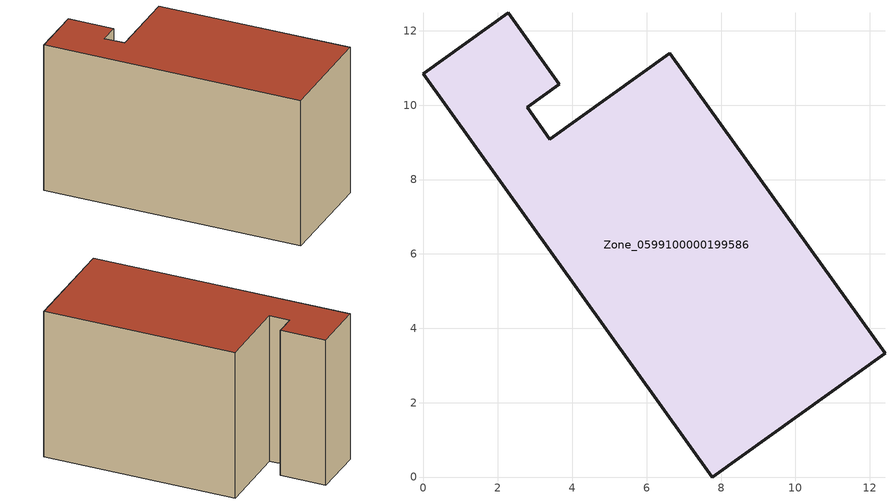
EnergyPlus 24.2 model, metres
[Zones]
Zone_0599100000199586
 floor ground (C_G): 7.76,0 0,10.85 2.28,12.48 3.65,10.56 2.79,9.95 3.4,9.09 6.62,11.39 12.41,3.33 z0
 wall outside (C_F): 12.41,3.33 6.62,11.39 3.4,9.09 2.79,9.95 3.65,10.56 2.28,12.48 0,10.85 7.76,0 12.41,3.33 z0:7.87
 roof outside (C_R): 0,10.85 7.76,0 12.41,3.33 6.62,11.39 3.4,9.09 2.79,9.95 3.65,10.56 2.28,12.48 z7.87
[BUILDING]
Pand.0599100000199586: North Axis=0; Terrain=City; Loads Convergence Tolerance Value=0.04; Temperature Convergence Tolerance Value=0.4; Solar Distribution=FullExterior; Maximum Number of Warmup Days=25; Minimum Number of Warmup Days=1
[Site:Location]
Rotterdam.The.Hague.AP_ZH_NLD Design_Conditions: Latitude=51.96; Longitude=4.45; Time Zone=1; Elevation=-4.5
[SITE:GROUNDTEMPERATURE:BUILDINGSURFACE]
18, 18, 18, 18, 18, 18, 18, 18, 18, 18, 18, 18
[MATERIAL] Thermal Absorptance=0.9; Solar Absorptance=0.7; Visible Absorptance=0.7
Name | Roughness | Thickness | Conductivity | Density | Specific Heat
G.TI.1975-1991 | MediumSmooth | 0.15 | 0.288461 | 540 | 1210
F.TI.1975-1991 | Rough | 0.3 | 0.230769 | 1920 | 840
R.TI.1975-1991 | MediumRough | 0.2 | 0.153846 | 1500 | 1000
[CONSTRUCTION]
C_G: G.TI.1975-1991
C_F: F.TI.1975-1991
C_R: R.TI.1975-1991
[ZONE]
Zone_0599100000199586: Type=1; Multiplier=1; Ceiling Height=Autocalculate; Volume=Autocalculate; Floor Area=autocalculate; Part of Total Floor Area=Yes
[ZONEINFILTRATION:DESIGNFLOWRATE]
Infil_Zone_0599100000199586: Zone or ZoneList or Space or SpaceList=Zone_0599100000199586; Schedule=AlwaysOn; Design Flow Rate Calculation Method=Flow/Area; Flow Rate per Floor Area=0.003; Constant Term Coefficient=1; Temperature Term Coefficient=0; Velocity Term Coefficient=0; Velocity Squared Term Coefficient=0
[HVACTEMPLATE:ZONE:IDEALLOADSAIRSYSTEM]
Zone_0599100000199586: Maximum Heating Supply Air Temperature=50; Minimum Cooling Supply Air Temperature=13; Maximum Heating Supply Air Humidity Ratio=0.0156; Minimum Cooling Supply Air Humidity Ratio=0.0077; Heating Limit=NoLimit; Cooling Limit=NoLimit; Dehumidification Control Type=ConstantSensibleHeatRatio; Cooling Sensible Heat Ratio=0.7; Dehumidification Setpoint=60; Humidification Control Type=None; Humidification Setpoint=30; Outdoor Air Method=None; Outdoor Air Flow Rate per Person=0.00944; Outdoor Air Flow Rate per Zone Floor Area=0; Outdoor Air Flow Rate per Zone=0; Demand Controlled Ventilation Type=None; Outdoor Air Economizer Type=NoEconomizer; Heat Recovery Type=None; Sensible Heat Recovery Effectiveness=0.7; Latent Heat Recovery Effectiveness=0.65
[ZONECONTROL:THERMOSTAT]
ThermostatControl_Zone_0599100000199586: Zone or ZoneList=Zone_0599100000199586; Control Type Schedule=DualSetpointControlType; Control 1=Thermostat_Zone_0599100000199586; Temperature Difference Between Cutout And Setpoint=0
[THERMOSTATSETPOINT:DUALSETPOINT]
Thermostat_Zone_0599100000199586: Heating Setpoint Temperature Schedule=HeatingSetpoint_Zone_0599100000199586; Cooling Setpoint Temperature Schedule=CoolingSetpoint_Zone_0599100000199586
[SCHEDULE:COMPACT]
HeatingSetpoint_Zone_0599100000199586: Through: 12/31, For: AllDays, Until: 24:00, 21
CoolingSetpoint_Zone_0599100000199586: Through: 12/31, For: AllDays, Until: 24:00, 24
DualSetpointControlType: Through: 12/31, For: AllDays, Until: 24:00, 4
AlwaysOn: Through: 12/31, For: AllDays, Until: 24:00, 1
